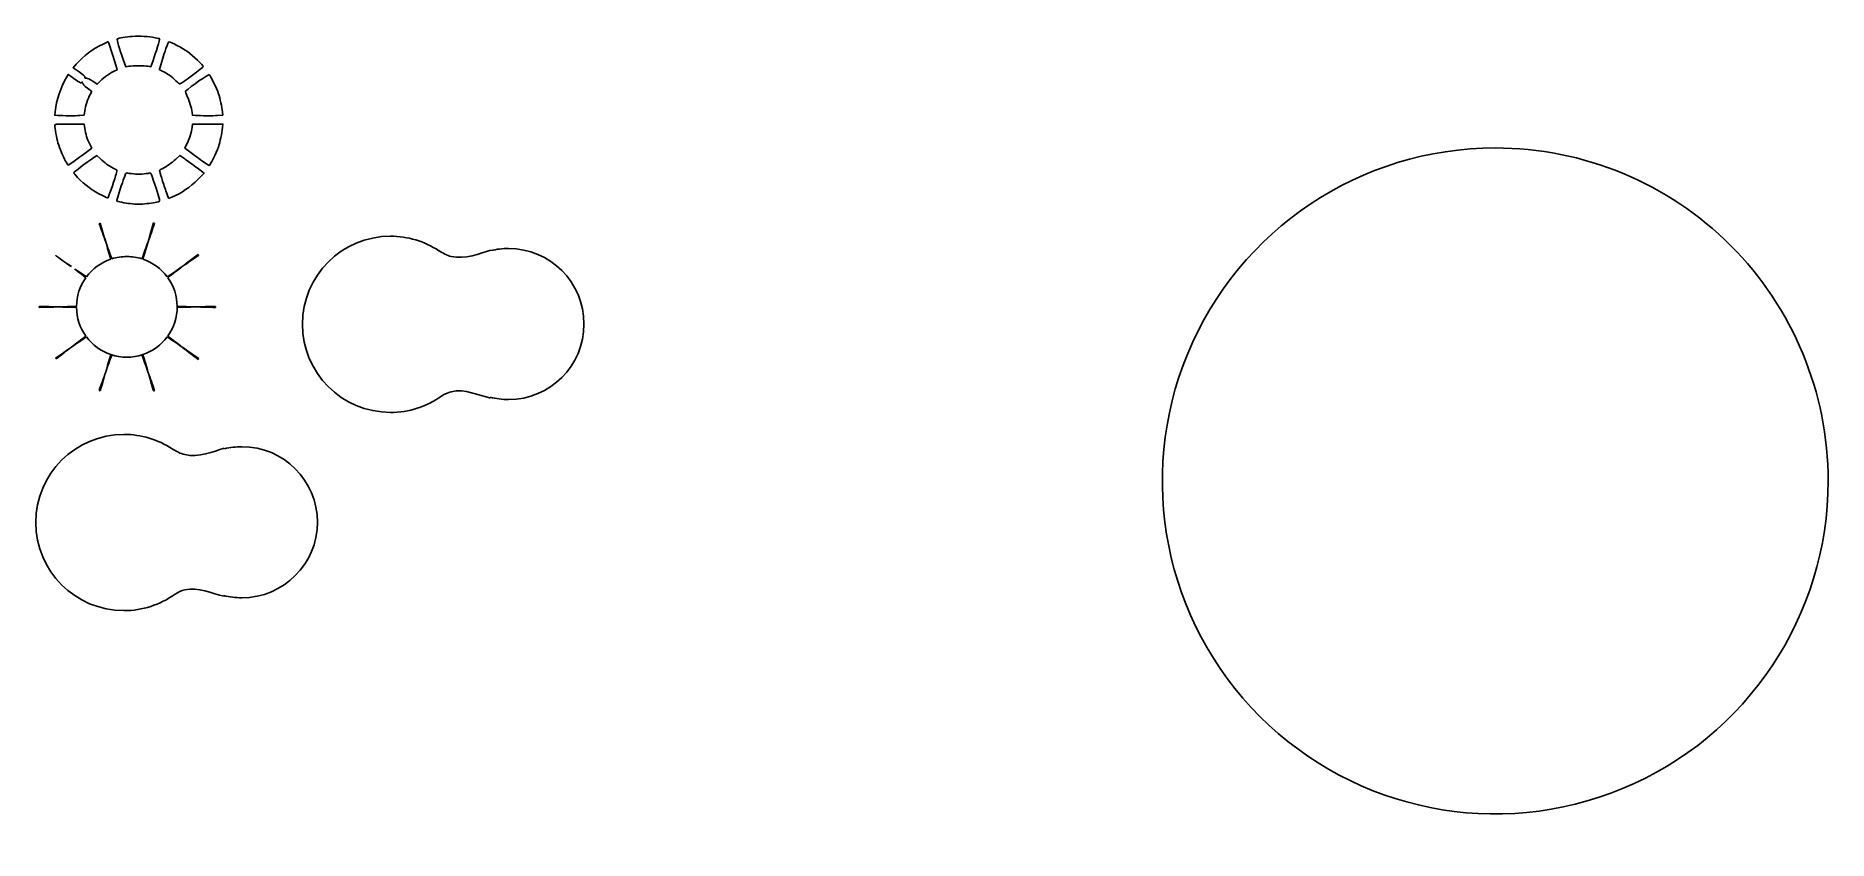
# Model space of a CAD drawing. Extents: x 25 to 737, y -40 to 280.
import ezdxf

# ---------------------------------------------------------------- set-up
doc = ezdxf.new("R2010")
doc.units = 0
doc.layers.add('Layer_1', color=7, linetype='CONTINUOUS')

msp = doc.modelspace()

# ---------------------------------------------------------------- linework, layer by layer
at = {"layer": 'Layer_1', "color": 7}
for points in [[(37.541543, 263.387609), (38.080952, 264.314339), (39.247407, 263.452628)], [(42.428212, 265.298893), (40.000041, 267.000003), (41.184663, 268.351317)], [(62.163337, 267.551331), (60.934353, 267.375058), (59.915675, 270.294423)], [(71.811038, 269.916105), (70.905766, 267.365157), (69.782408, 267.546383)], [(45.689866, 258.891884), (47.436968, 257.51736), (46.780573, 256.305457)], [(50.861134, 261.726907), (49.521747, 260.399622), (47.804606, 261.594835)], [(33.911418, 248.030135), (32.739186, 248.111431), (32.887001, 249.470807)], [(44.62899, 249.817877), (44.359636, 248.147229), (42.705929, 248.007439)], [(99.357665, 249.381642), (99.487502, 248.152544), (97.480695, 248.010098)], [(38.564695, 244.575944), (44.349934, 244.575944), (44.623944, 242.875229)], [(88.592976, 248.028772), (87.459985, 248.108708), (87.304455, 249.249999)], [(87.314967, 243.31635), (87.472344, 244.575944), (93.503399, 244.575944), (99.534455, 244.575944), (99.383063, 243.204399)], [(46.604083, 236.675851), (47.430393, 235.029997), (44.768174, 233.015909)], [(86.414839, 233.516294), (84.420391, 235.047473), (85.25136, 236.696861)], [(47.773901, 230.954456), (49.491801, 232.104028), (50.846161, 230.817121)], [(80.807588, 230.642488), (82.371299, 232.117612), (84.402781, 230.735582)], [(89.2607, 227.198658), (92.087138, 225.043767), (89.694489, 222.685406)], [(33.180503, 192.33127), (33.180203, 192.33127)], [(185.34173, 194.35426), (185.34225, 194.30256)], [(206.05675, 194.34754), (205.9136, 194.55838)], [(34.186513, 171.97748), (34.186343, 171.97748)], [(81.367513, 172.13561), (81.370513, 171.97748)], [(88.571623, 171.97748), (88.572173, 171.97748)], [(205.9136, 135.73509), (205.75651, 136.06427)], [(79.428134, 115.61916), (79.42865, 115.56746)], [(100.14315, 115.61245), (100, 115.82329)], [(100, 57), (99.84291, 57.32918)]]:
    msp.add_lwpolyline(points, dxfattribs=at)
for points in [[(80.891315, 261.811616)], [(33.911418, 248.03014)], [(88.592976, 248.028777)], [(605.127005, 235.113698)], [(37.002693, 229.927854)], [(91.152373, 230.060032)], [(51.670023, 216.160382)], [(77.875909, 215.224662)], [(62.73398, 212.989734)], [(72.003673, 205.313946)], [(166.12844, 200.051048)], [(52.977453, 197.836883)], [(69.781073, 197.834816)], [(33.450473, 192.1163)], [(83.373013, 187.95686)], [(39.382413, 155.99551)], [(55.021773, 153.02463)], [(67.735203, 153.03083)], [(83.373013, 155.99809)], [(52.977963, 146.12014)], [(69.780553, 146.12221)], [(60.214836, 121.31595)]]:
    msp.add_lwpolyline(points, close=True, dxfattribs=at)
for points in [[(59.915675, 270.294423), (58.463769, 274.455338), (57.352897, 278.23611), (57.532711, 278.404661)], [(57.532711, 278.404661), (57.833971, 278.687053), (61.253594, 279.26145), (63.675449, 279.436462)], [(63.675449, 279.436462), (66.510828, 279.641356), (70.098125, 279.430805), (72.615741, 278.911727)], [(74.437551, 278.47952), (74.545848, 278.373102), (72.84948, 272.842305), (71.811038, 269.916105)], [(72.615741, 278.911727), (73.577655, 278.713401), (74.397469, 278.518908), (74.437551, 278.47952)], [(41.184663, 268.351317), (43.838502, 271.37859), (48.295056, 274.705161), (51.973564, 276.404637)], [(51.973564, 276.404637), (53.007987, 276.882542), (53.888581, 277.273555), (53.930435, 277.273555)], [(53.930435, 277.273555), (54.148034, 277.273555), (57.691768, 266.333488), (57.523953, 266.179808)], [(74.318965, 266.196236), (74.220664, 266.225295), (76.018921, 272.040699), (76.913064, 274.585329)], [(76.913064, 274.585329), (77.550609, 276.399713), (77.964071, 277.273555), (78.185003, 277.273555)], [(78.185003, 277.273555), (78.837651, 277.273555), (83.411191, 274.813564), (85.437121, 273.372823)], [(85.437121, 273.372823), (87.555783, 271.866138), (91.903234, 267.77424), (91.773035, 267.409345)], [(44.728203, 263.193916), (44.8302, 263.515282), (44.360369, 263.94528), (42.428212, 265.298893)], [(56.607817, 265.771593), (55.190468, 265.184011), (52.289, 263.141872), (50.861134, 261.726907)], [(57.523953, 266.179808), (57.492767, 266.151249), (57.080504, 265.967551), (56.607817, 265.771593)], [(69.782408, 267.546383), (68.347438, 267.777878), (63.763579, 267.780857), (62.163337, 267.551331)], [(75.461909, 265.669963), (74.858429, 265.951983), (74.344103, 266.188803), (74.318965, 266.196236)], [(80.891315, 261.811616), (79.395136, 263.294765), (77.187643, 264.863495), (75.461909, 265.669963)], [(91.773035, 267.409345), (91.634473, 267.021005), (83.668104, 261.145882), (82.484215, 260.558928)], [(84.697891, 257.715774), (86.765163, 259.532628), (93.754854, 264.384985), (94.108972, 264.249098)], [(94.108972, 264.249098), (94.508237, 264.095886), (97.164404, 258.662252), (97.825887, 256.645531)], [(32.887001, 249.470807), (33.407421, 254.25682), (35.00203, 259.024607), (37.541543, 263.387609)], [(39.247407, 263.452628), (39.888958, 262.978688), (41.031059, 262.192005), (41.785412, 261.704444)], [(41.785412, 261.704444), (43.018265, 260.907612), (43.1836, 260.854404), (43.420429, 261.178286)], [(43.420429, 261.178286), (43.65141, 261.494172), (43.69986, 261.460165), (43.813332, 260.902505)], [(43.813332, 260.902505), (43.90705, 260.441916), (44.424811, 259.887159), (45.689866, 258.891884)], [(45.343746, 262.790051), (44.721388, 262.790051), (44.620939, 262.855956), (44.728203, 263.193916)], [(47.804606, 261.594835), (46.54833, 262.469267), (45.887861, 262.790051), (45.343746, 262.790051)], [(82.484215, 260.558928), (82.363518, 260.499087), (81.646714, 261.062798), (80.891315, 261.811616)], [(85.393809, 255.611), (84.874001, 256.729783), (84.581745, 257.613697), (84.697891, 257.715774)], [(97.825887, 256.645531), (98.408774, 254.868431), (99.14874, 251.359416), (99.357665, 249.381642)], [(46.780573, 256.305457), (45.890706, 254.662493), (44.955364, 251.842198), (44.62899, 249.817877)], [(87.304455, 249.249999), (87.033017, 251.241816), (86.318351, 253.621109), (85.393809, 255.611)], [(32.779456, 244.110351), (32.779456, 244.57307), (32.815175, 244.575944), (38.564695, 244.575944)], [(34.006205, 237.177411), (33.503869, 238.910868), (32.779456, 243.004866), (32.779456, 244.110351)], [(42.705929, 248.007439), (41.040052, 247.86662), (36.084771, 247.879407), (33.911418, 248.03014)], [(44.623944, 242.875229), (44.992194, 240.589578), (45.609551, 238.656765), (46.604083, 236.675851)], [(85.25136, 236.696861), (86.181979, 238.544047), (87.077689, 241.417237), (87.314967, 243.31635)], [(97.480695, 248.010098), (95.475953, 247.867797), (90.733381, 247.877761), (88.592976, 248.028777)], [(99.383063, 243.204399), (99.116035, 240.785245), (98.449147, 237.672883), (97.751883, 235.591683)], [(37.002693, 229.927854), (35.879653, 231.908027), (34.720598, 234.712187), (34.006205, 237.177411)], [(97.751883, 235.591683), (96.86116, 232.933063), (94.460127, 228.1012), (94.042149, 228.126182)], [(605.127005, 235.113698), (551.623338, 235.113698), (503.387986, 202.883867), (482.913019, 153.452924)], [(698.66554, 196.368769), (673.857578, 221.17673), (640.210761, 235.113698), (605.127005, 235.113698)], [(38.04418, 228.336861), (37.967636, 228.336861), (37.498966, 229.052808), (37.002693, 229.927854)], [(44.768174, 233.015909), (41.999976, 230.921642), (38.285536, 228.336861), (38.04418, 228.336861)], [(40.240656, 225.260993), (40.240656, 225.468249), (45.380801, 229.35306), (47.773901, 230.954456)], [(50.846161, 230.817121), (52.603759, 229.147061), (54.044233, 228.114148), (56.004377, 227.118344)], [(75.413221, 226.877023), (77.358099, 227.828562), (79.152333, 229.081005), (80.807588, 230.642488)], [(84.402781, 230.735582), (85.520095, 229.975463), (87.706159, 228.383849), (89.2607, 227.198658)], [(91.152373, 230.060032), (89.643674, 231.118828), (87.511783, 232.674144), (86.414839, 233.516294)], [(94.042149, 228.126182), (93.96147, 228.130997), (92.661072, 229.001238), (91.152373, 230.060032)], [(41.81272, 223.406266), (40.948085, 224.33211), (40.240656, 225.166738), (40.240656, 225.260993)], [(51.670023, 216.160382), (47.860073, 218.014725), (44.631405, 220.388048), (41.81272, 223.406266)], [(56.916229, 224.057644), (56.115415, 221.346538), (53.976438, 215.170039), (53.838371, 215.170039)], [(56.004377, 227.118344), (57.189459, 226.516293), (57.562908, 226.22147), (57.480413, 225.953074)], [(57.480413, 225.953074), (57.41967, 225.755459), (57.165789, 224.902517), (56.916229, 224.057644)], [(57.357528, 214.022541), (57.357528, 214.360625), (59.061317, 219.844274), (59.95027, 222.367279)], [(59.95027, 222.367279), (60.864482, 224.961974), (61.027034, 225.271939), (61.417297, 225.164698)], [(61.417297, 225.164698), (61.658689, 225.098367), (62.811172, 224.937333), (63.978371, 224.806851)], [(63.978371, 224.806851), (65.96014, 224.585308), (68.875308, 224.750919), (70.436474, 225.173739)], [(70.436474, 225.173739), (70.856945, 225.287618), (70.995605, 225.014123), (72.022879, 222.044721)], [(72.022879, 222.044721), (73.404623, 218.050698), (74.565011, 214.090269), (74.401427, 213.926685)], [(74.333882, 226.033775), (74.275047, 226.187098), (74.730752, 226.543121), (75.413221, 226.877023)], [(75.216521, 223.157455), (74.787076, 224.593484), (74.389889, 225.887828), (74.333882, 226.033775)], [(76.888598, 218.02285), (76.398405, 219.410854), (75.645969, 221.721424), (75.216521, 223.157455)], [(89.694489, 222.685406), (86.375651, 219.414133), (83.299693, 217.302948), (79.240575, 215.510362)], [(53.838371, 215.170039), (53.764904, 215.170039), (52.789147, 215.615695), (51.670023, 216.160382)], [(62.73398, 212.98974), (60.786512, 213.212786), (57.357528, 213.871485), (57.357528, 214.022541)], [(74.401427, 213.926685), (74.194333, 213.71959), (71.616111, 213.239655), (69.380903, 212.992116)], [(77.875909, 215.224662), (77.823085, 215.375662), (77.378794, 216.634849), (76.888598, 218.02285)], [(79.240575, 215.510362), (78.310829, 215.099768), (77.946302, 215.023452), (77.875909, 215.224662)], [(69.380903, 212.992116), (67.001386, 212.728596), (65.020258, 212.727887), (62.73398, 212.989734)], [(50.793083, 205.188372), (50.67072, 205.146331), (50.548592, 205.103611), (50.426703, 205.060215)], [(50.426703, 205.060215), (51.239893, 202.741939), (52.095823, 200.319613), (52.977453, 197.836883)], [(52.977453, 197.836883), (52.230883, 200.365379), (51.498363, 202.83345), (50.793083, 205.188372)], [(72.003673, 205.313946), (71.287173, 202.922437), (70.540913, 200.408262), (69.781073, 197.834816)], [(69.781073, 197.834816), (70.679353, 200.364455), (71.554093, 202.837798), (72.380393, 205.194573)], [(72.380393, 205.194573), (72.255045, 205.235073), (72.12947, 205.274864), (72.003673, 205.313946)], [(166.12844, 200.051068), (146.798525, 200.05103), (131.128543, 184.381045), (131.12851, 165.05113)], [(185.34225, 194.30256), (179.635507, 198.051932), (172.956668, 200.050142), (166.12844, 200.051048)], [(33.180203, 192.33127), (33.177202, 192.327137), (33.174202, 192.323004), (33.171203, 192.31887)], [(33.171203, 192.31887), (33.270503, 192.24787), (33.350873, 192.18763), (33.450773, 192.1163)], [(33.450773, 192.1163), (33.357673, 192.1884), (33.273253, 192.25908), (33.180503, 192.33127)], [(55.379883, 191.0559), (54.578093, 193.31753), (53.795093, 195.53435), (52.977453, 197.836883)], [(52.977453, 197.836883), (53.670203, 195.49064), (54.340293, 193.23396), (55.021773, 190.93032)], [(69.781073, 197.834816), (68.963363, 195.53206), (68.179963, 193.31509), (67.378123, 191.05332)], [(67.738303, 190.93498), (68.419153, 193.23649), (69.088973, 195.49078), (69.781073, 197.834816)], [(89.667203, 192.77983), (87.658973, 191.24905), (85.527793, 189.61329), (83.373013, 187.95686)], [(83.373013, 187.95686), (85.622133, 189.49975), (87.822503, 191.01364), (89.904913, 192.45478)], [(89.904913, 192.45478), (89.8263, 192.563585), (89.747062, 192.671937), (89.667203, 192.77983)], [(190.2851, 192.0066), (188.57905, 192.43348), (186.91058, 193.29349), (185.34173, 194.35426)], [(205.9136, 194.55838), (201.86521, 193.2742), (195.6238, 190.67078), (190.2851, 192.0066)], [(213.02532, 195.16816), (210.65439, 195.16803), (208.31738, 194.88763), (206.05675, 194.34754)], [(243.02555, 165.16844), (243.02539, 181.73696), (229.59383, 195.16829), (213.02532, 195.16816)], [(737.410469, 102.830234), (737.410469, 137.91399), (723.473501, 171.560807), (698.66554, 196.368769)], [(33.450473, 192.1163), (35.328403, 190.66316), (37.283313, 189.24205), (39.382413, 187.95945)], [(39.382413, 187.95945), (37.340603, 189.36012), (35.342573, 190.76538), (33.450473, 192.1163)], [(45.315903, 183.88269), (38.693773, 188.48751), (39.897153, 187.56504), (45.090593, 183.57729)], [(55.021773, 190.93032), (51.141636, 189.629445), (47.753954, 187.16958), (45.315903, 183.88269)], [(61.369703, 191.97781), (59.337858, 191.97655), (57.318069, 191.665679), (55.379883, 191.0559)], [(67.378123, 191.05332), (65.434124, 191.665844), (63.407917, 191.977608), (61.369703, 191.97781)], [(77.440043, 183.88063), (75.00407, 187.169332), (71.617814, 189.631554), (67.738303, 190.93498)], [(83.373013, 187.95686), (81.356893, 186.57382), (79.419113, 185.23977), (77.440043, 183.88063)], [(77.663793, 183.5747), (79.567703, 185.03669), (81.434953, 186.46705), (83.373013, 187.95686)], [(45.090593, 183.57729), (42.713925, 180.243686), (41.417567, 176.261002), (41.376603, 172.16713)], [(81.367653, 172.16765), (81.329015, 176.259366), (80.036255, 180.240775), (77.663793, 183.5747)], [(26.584743, 172.1723), (26.581072, 172.0836), (26.577739, 171.994886), (26.574743, 171.90616)], [(26.574743, 171.90616), (26.576339, 171.865677), (26.578006, 171.825197), (26.579743, 171.78472)], [(26.579743, 171.78472), (29.021343, 171.84142), (31.570443, 171.90669), (34.186513, 171.97748)], [(34.186343, 171.97748), (31.584863, 172.04788), (29.020853, 172.11515), (26.584743, 172.1723)], [(41.376603, 172.16713), (38.978273, 172.10343), (36.628373, 172.04356), (34.186343, 171.97748)], [(34.186343, 171.97748), (36.628373, 171.91138), (38.978273, 171.85201), (41.376603, 171.78834)], [(41.376603, 171.78834), (41.417463, 167.694294), (42.713826, 163.711416), (45.090593, 160.37767)], [(77.655013, 160.38697), (80.067244, 163.770753), (81.365547, 167.821902), (81.369513, 171.97748)], [(81.370513, 171.97748), (81.368513, 171.91428), (81.365513, 171.85103), (81.363513, 171.78782)], [(81.363513, 171.78782), (83.767943, 171.85162), (86.124293, 171.91122), (88.572893, 171.97748)], [(81.369513, 171.97748), (81.369055, 172.030192), (81.368388, 172.082903), (81.367513, 172.13561)], [(88.572893, 171.97748), (86.125673, 172.04368), (83.770793, 172.10387), (81.367653, 172.16765)], [(96.571133, 172.18212), (94.023713, 172.12322), (91.309283, 172.05156), (88.571623, 171.97748)], [(88.572173, 171.97748), (91.322783, 171.90308), (94.019113, 171.83329), (96.570133, 171.7749)], [(96.570133, 171.7749), (96.571882, 171.81865), (96.573548, 171.862404), (96.575133, 171.90616)], [(96.575133, 171.90616), (96.574162, 171.998152), (96.572829, 172.090139), (96.571133, 172.18212)], [(131.12851, 165.05113), (131.128548, 145.721218), (146.798528, 130.051238), (166.12844, 130.0512)], [(213.02532, 135.1682), (229.59404, 135.16807), (243.02567, 148.59971), (243.02555, 165.16844)], [(45.090593, 160.37767), (43.186813, 158.91577), (41.320243, 157.48515), (39.382413, 155.99551)], [(39.382413, 155.99551), (41.398763, 157.37871), (43.336513, 158.7129), (45.315903, 160.07226)], [(45.315903, 160.07226), (47.753954, 156.78537), (51.141636, 154.325505), (55.021773, 153.02463)], [(67.735203, 153.03083), (71.61159, 154.334588), (74.995107, 156.795392), (77.429703, 160.08156)], [(77.429703, 160.08156), (79.412033, 158.72017), (81.353353, 157.38356), (83.373013, 155.99809)], [(83.373013, 155.99809), (81.431983, 157.4902), (79.561673, 158.92287), (77.655013, 160.38697)], [(39.382413, 155.99551), (37.205713, 154.5023), (35.084723, 153.04276), (33.060833, 151.6428)], [(33.060833, 151.6428), (33.137079, 151.537987), (33.213907, 151.433599), (33.291313, 151.32964)], [(33.291313, 151.32964), (35.247573, 152.82143), (37.290353, 154.38731), (39.382413, 155.99551)], [(55.021773, 153.02463), (54.340483, 150.72164), (53.670533, 148.46575), (52.977963, 146.12014)], [(52.977963, 146.12014), (53.795383, 148.42206), (54.578303, 150.63804), (55.379883, 152.89906)], [(55.021773, 153.02463), (57.067385, 152.335362), (59.211092, 151.981801), (61.369703, 151.97767)], [(55.379883, 152.89906), (55.260123, 152.93976), (55.140753, 152.98166), (55.021773, 153.02463)], [(61.369703, 151.97767), (63.534551, 151.981901), (65.684352, 152.337581), (67.735203, 153.03083)], [(67.735203, 153.03083), (67.616233, 152.98783), (67.496853, 152.94593), (67.377083, 152.90526)], [(67.377083, 152.90526), (68.179113, 150.64297), (68.962633, 148.42555), (69.780553, 146.12221)], [(69.780553, 146.12221), (69.087553, 148.46928), (68.416883, 150.72654), (67.735203, 153.03083)], [(83.373013, 155.99809), (85.552003, 154.32306), (87.689713, 152.68372), (89.717323, 151.13844)], [(89.957623, 151.464), (87.860723, 152.91534), (85.640263, 154.44277), (83.373013, 155.99809)], [(89.717323, 151.13844), (89.79805, 151.246496), (89.878151, 151.355018), (89.957623, 151.464)], [(482.913019, 153.452924), (462.438052, 104.021981), (473.755664, 47.124505), (511.58847, 9.291699)], [(52.977963, 146.12014), (52.083033, 143.59993), (51.203843, 141.11757), (50.380193, 138.76865)], [(51.778553, 142.06716), (52.173683, 143.39832), (52.574653, 144.7542), (52.977963, 146.12014)], [(69.780553, 146.12221), (70.553573, 143.50414), (71.313773, 140.94097), (72.041403, 138.51337)], [(72.420703, 138.64618), (71.583283, 141.03554), (70.693023, 143.55264), (69.780553, 146.12221)], [(50.380193, 138.76865), (50.503456, 138.724721), (50.626965, 138.681484), (50.750713, 138.63894)], [(50.750713, 138.63894), (51.094473, 139.78594), (51.421023, 140.86267), (51.778553, 142.06716)], [(72.041403, 138.51337), (72.168089, 138.556914), (72.294525, 138.601184), (72.420703, 138.64618)], [(166.12844, 130.0512), (173.40985, 130.05813), (180.507816, 132.335844), (186.43366, 136.56708)], [(186.43366, 136.56708), (187.6808, 137.34185), (188.97907, 137.96009), (190.2851, 138.28687)], [(190.2851, 138.28687), (195.6238, 139.6227), (201.19305, 136.76721), (205.9136, 135.73509)], [(205.75651, 136.06427), (208.11002, 135.47567), (210.5493, 135.16894), (213.02532, 135.1682)], [(60.214836, 121.31597), (40.884924, 121.315932), (25.214945, 105.645952), (25.214907, 86.31604)], [(79.42865, 115.56746), (73.721907, 119.316833), (67.043066, 121.315044), (60.214836, 121.31595)], [(84.371501, 113.2715), (82.665451, 113.69838), (80.996984, 114.55839), (79.428134, 115.61916)], [(100, 115.82329), (95.951614, 114.53911), (89.7102, 111.93568), (84.371501, 113.2715)], [(107.11172, 116.43307), (104.74079, 116.43294), (102.40378, 116.15254), (100.14315, 115.61245)], [(137.11195, 86.43335), (137.11179, 103.00187), (123.68023, 116.4332), (107.11172, 116.43307)], [(655.749695, -19.383752), (705.180638, 1.091215), (737.410469, 49.326567), (737.410469, 102.830234)], [(25.214907, 86.31604), (25.214945, 66.986128), (40.884924, 51.316148), (60.214836, 51.31611)], [(107.11172, 56.43311), (123.68044, 56.43298), (137.11207, 69.86462), (137.11195, 86.43335)], [(60.214836, 51.31611), (67.496246, 51.32304), (74.594212, 53.600754), (80.520056, 57.83199)], [(80.520056, 57.83199), (81.767204, 58.60676), (83.065472, 59.225), (84.371501, 59.55178)], [(84.371501, 59.55178), (89.7102, 60.88761), (95.279454, 58.03212), (100, 57)], [(99.84291, 57.32918), (102.19642, 56.74058), (104.6357, 56.43385), (107.11172, 56.43311)], [(511.58847, 9.291699), (549.421276, -28.541107), (606.318752, -39.858719), (655.749695, -19.383752)]]:
    msp.add_open_spline(points, degree=3, dxfattribs=at)

doc.saveas('drawing.dxf')
